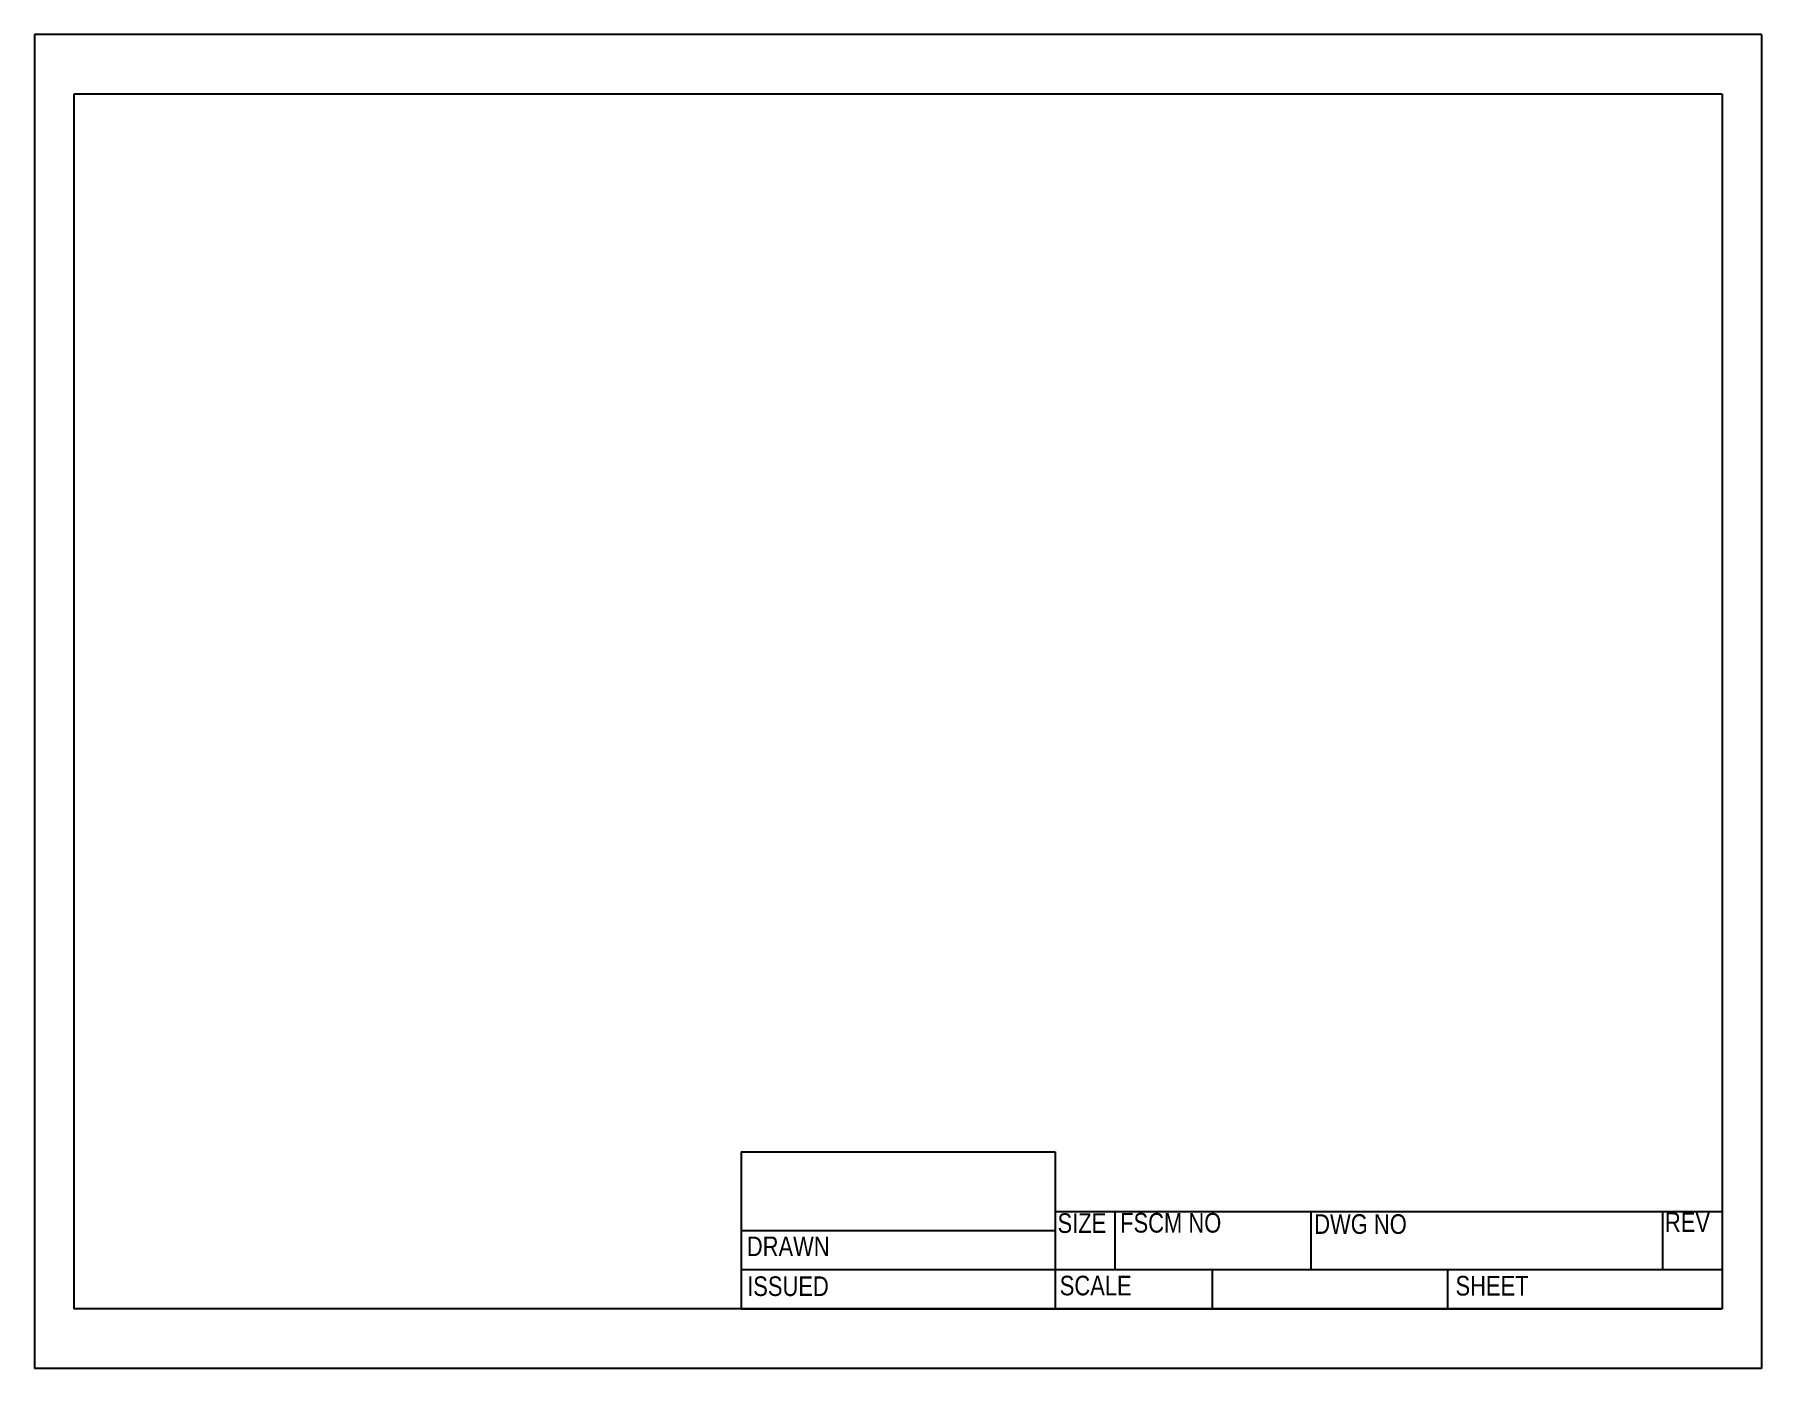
# Model space of a CAD drawing. Header units: inches. Extents: x 1.1 to 12.1, y 1 to 9.5.
import ezdxf

# ---------------------------------------------------------------- set-up
doc = ezdxf.new("R2010")
doc.units = ezdxf.units.IN
doc.header["$MEASUREMENT"] = 0
doc.styles.add('textstyle11', font='')
doc.styles.add('textstyle12', font='')
doc.styles.add('textstyle13', font='')
doc.styles.add('textstyle14', font='')
doc.styles.add('textstyle15', font='')
doc.styles.add('textstyle16', font='')
doc.styles.add('textstyle17', font='')
doc.styles.add('textstyle18', font='')
doc.styles.get('textstyle11').set_extended_font_data('Arial')
doc.styles.get('textstyle12').set_extended_font_data('Arial')
doc.styles.get('textstyle13').set_extended_font_data('Arial')
doc.styles.get('textstyle14').set_extended_font_data('Arial')
doc.styles.get('textstyle15').set_extended_font_data('Arial')
doc.styles.get('textstyle16').set_extended_font_data('Arial')
doc.styles.get('textstyle17').set_extended_font_data('Arial')
doc.styles.get('textstyle18').set_extended_font_data('Arial')

msp = doc.modelspace()

# ---------------------------------------------------------------- linework, layer by layer
for p, q in [((12.136, 9.495), (1.136, 9.495)), ((1.136, 9.495), (1.136, 0.995)), ((12.136, 9.495), (12.136, 0.995)), ((11.886, 9.115), (1.386, 9.115)), ((1.386, 9.115), (1.386, 1.375)), ((11.886, 9.115), (11.886, 1.375)), ((5.636, 2.375), (5.636, 1.375)), ((5.636, 2.375), (7.636, 2.375)), ((7.636, 2.375), (7.636, 1.375)), ((7.636, 1.995), (11.886, 1.995)), ((8.016, 1.995), (8.016, 1.625)), ((9.266, 1.995), (9.266, 1.625)), ((11.506, 1.995), (11.506, 1.625)), ((11.886, 1.995), (11.886, 1.375)), ((5.636, 1.875), (7.636, 1.875)), ((5.636, 1.625), (11.886, 1.625)), ((8.636, 1.625), (8.636, 1.375)), ((10.136, 1.625), (10.136, 1.375)), ((11.886, 1.375), (1.386, 1.375)), ((5.636, 1.375), (11.886, 1.375)), ((12.136, 0.995), (1.136, 0.995))]:
    msp.add_line(p, q)

# ---------------------------------------------------------------- texts
at = {"char_height": 0.125, "attachment_point": 1}
for s, insert, width, style in [('{\\W0.8;SIZE}', (7.652, 1.984), 0.38, 'textstyle11'), ('{\\W0.8;FSCM NO}', (8.051, 1.986), 0.69289, 'textstyle12'), ('{\\W0.8;REV}', (11.521, 1.99), 0.69289, 'textstyle14'), ('{\\W0.8;DWG NO}', (9.287, 1.978), 0.95414, 'textstyle13'), ('{\\W0.8;DRAWN}', (5.673, 1.836), 0.69289, 'textstyle17'), ('{\\W0.8;ISSUED}', (5.675, 1.582), 0.69289, 'textstyle18'), ('{\\W0.8;SCALE}', (7.666, 1.586), 0.69289, 'textstyle15'), ('{\\W0.8;SHEET}', (10.187, 1.585), 0.69289, 'textstyle16')]:
    msp.add_mtext(s, dxfattribs=dict(at, insert=insert, width=width, style=style))

doc.saveas('drawing.dxf')
